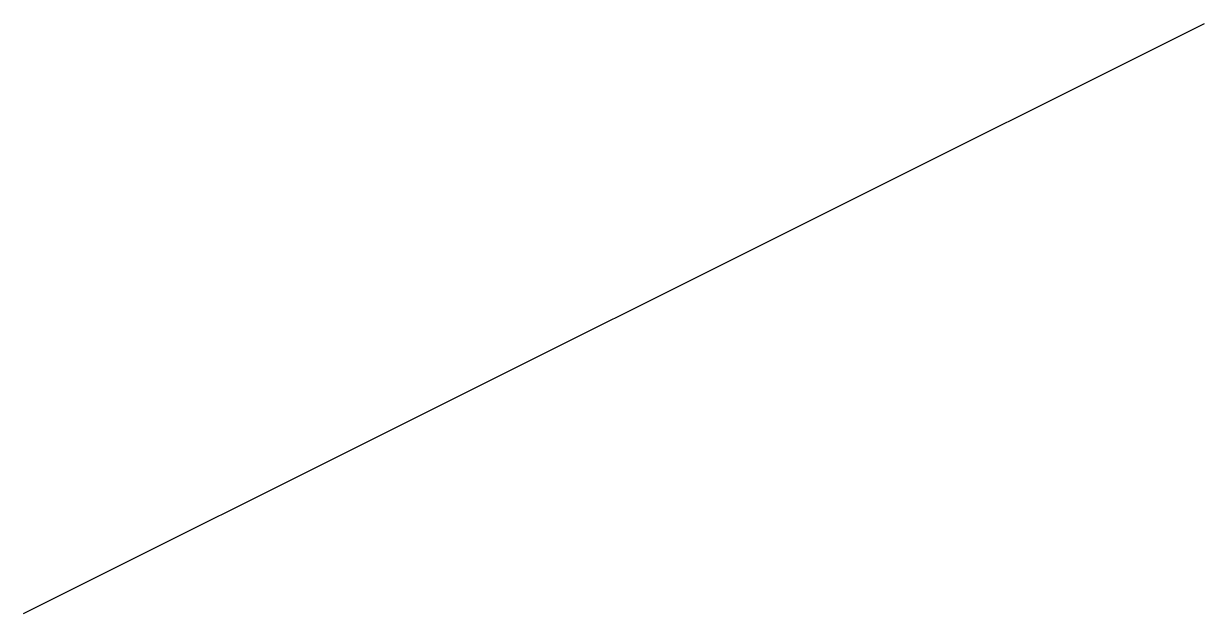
# Model space of a CAD drawing. Extents: x 0 to 10, y 0 to 5.
import ezdxf

# ---------------------------------------------------------------- set-up
doc = ezdxf.new("R2010")
doc.units = 0

msp = doc.modelspace()

# ---------------------------------------------------------------- linework, layer by layer
at = {"layer": 'NONEXISTENT'}
msp.add_line((0, 0), (10, 5), dxfattribs=at)

doc.saveas('drawing.dxf')
